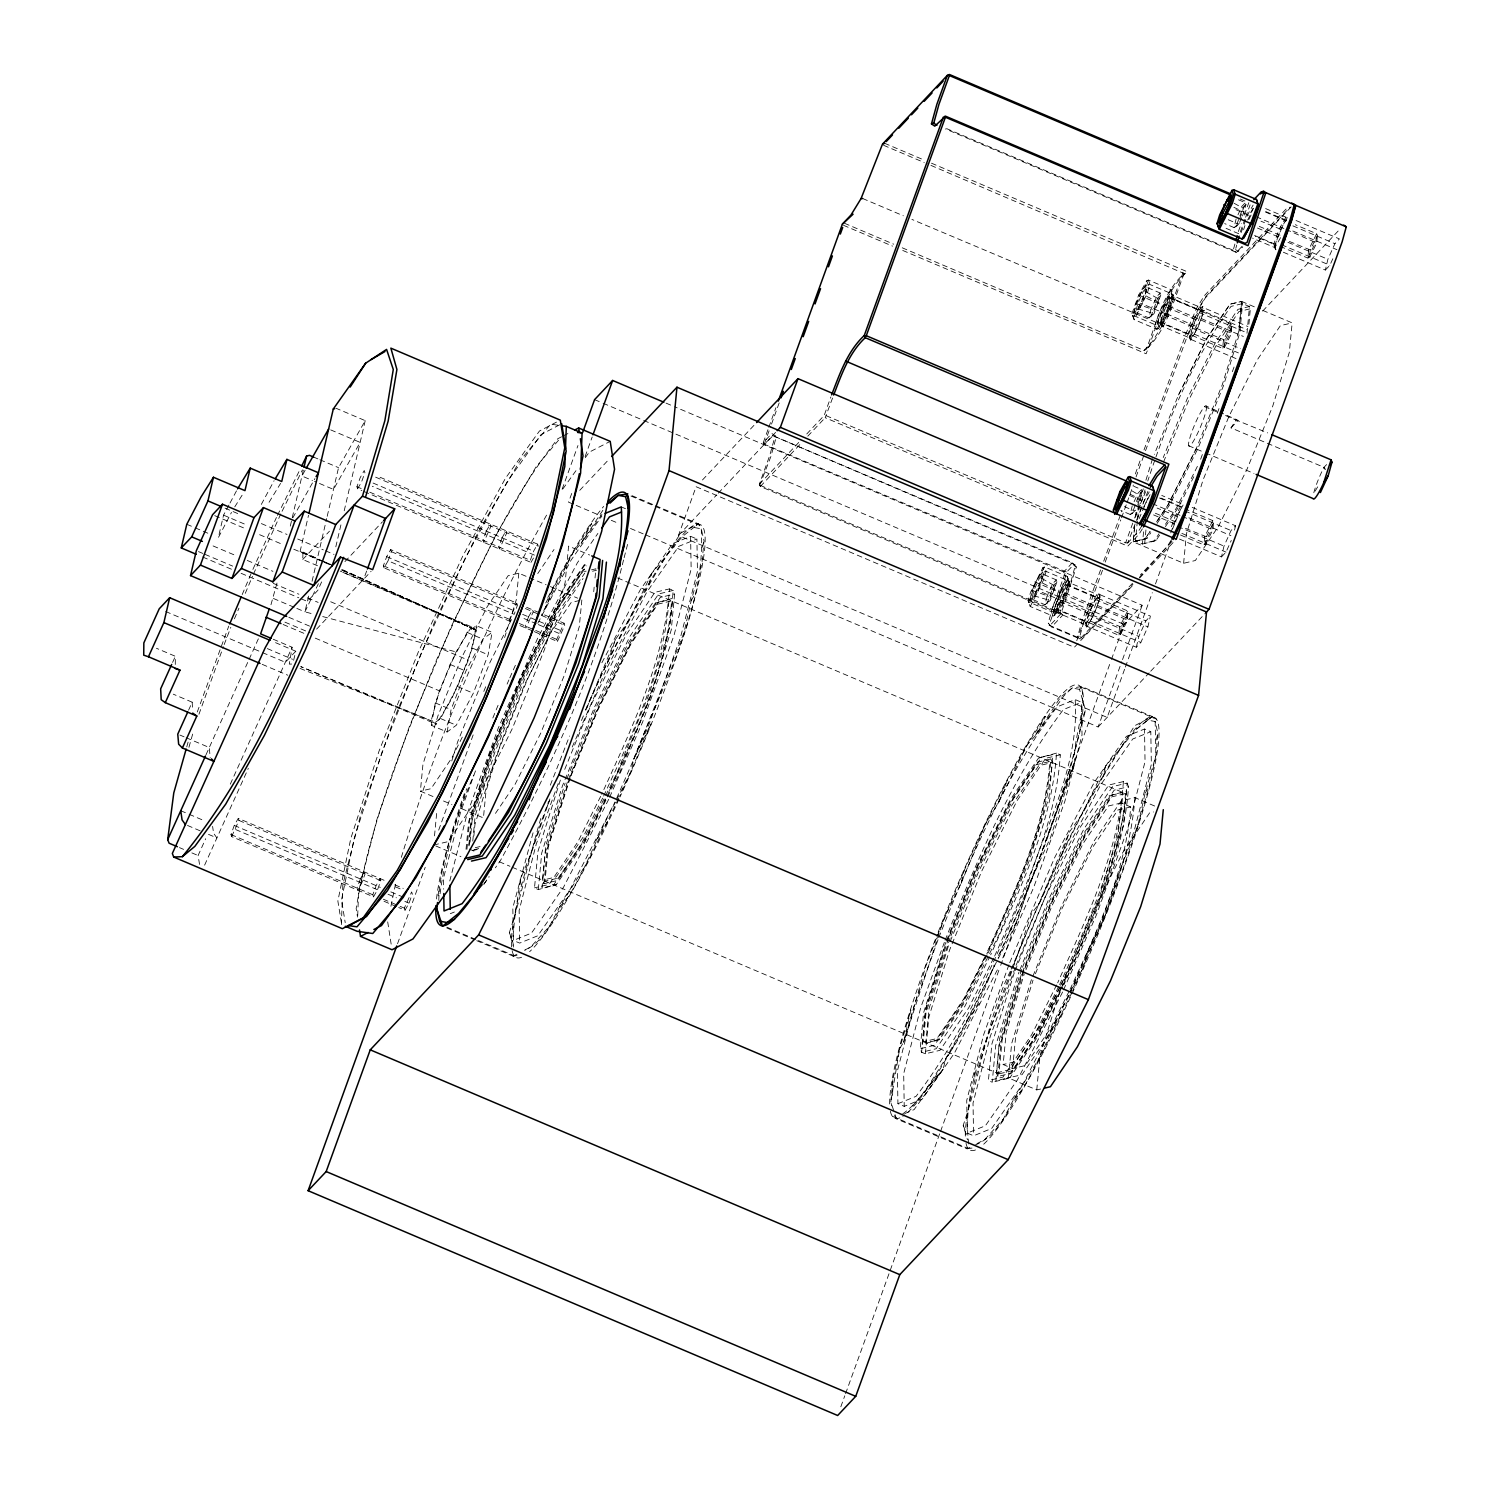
<?xml version="1.0" encoding="UTF-8"?>
<svg xmlns="http://www.w3.org/2000/svg" width="1490" height="1490" viewBox="0 0 1490 1490"><rect width="100%" height="100%" fill="white"/><g stroke="black" fill="none" stroke-linecap="round" stroke-linejoin="round"><path stroke-width="0.75" stroke-dasharray="5 3.75" d="M175.28 664.466L175.354 656.289L156.431 648.262M438.768 900.388C439.997 861.853 455.214 825.162 466.687 788.732M655.6 505.669L698.4 523.847L701.25 528.801C706.241 609.522 661.486 686.294 633.734 759.23L630.717 772.062L619.579 796.368M892.622 1095.299L892.882 1079.691L899.662 1048.569L910.856 1010.015L903.592 1042.255L899.662 1048.569L890.815 1101.818L891.728 1105.841M937.34 935.925L964.123 870.607L985.467 824.044L1006.83 781.431L1027.225 744.832L1035.084 735.967L1060.582 697.171L1072.092 688.026L1081.684 686.555L1152.292 716.522L1155.16 721.495L1155.849 755.672L1149.069 786.794L1137.876 825.367L1122.883 869.359L1104.835 916.611L1072.558 991.074M317.482 565.753L302.768 559.495L302.973 552.064L300.086 551.468L308.523 515.279M341.378 924.601L342.849 884.483L361.232 812.516L393.695 719.707L435.322 620.157L479.78 529.043L520.271 460.224L550.667 424.166L561.842 425.749M357.712 915.698L358.606 891.169L376.989 819.202L409.452 726.412L451.097 626.843L495.537 535.73L536.028 466.91L560.631 437.725M466.947 849.281L469.667 820.096L490.005 754.163L521.835 676.032L556.571 606.821L584.639 565.325L588.047 563.965M468.996 845.892L471.119 823.039L491.812 755.989L524.182 676.534L559.495 606.151L586.743 565.883M538.318 889.567L541.727 853.025L562.4 785.975L594.789 706.521L630.102 636.137L658.654 593.933L673.219 590.413L674.616 593.97L671.264 629.898L650.925 695.83L619.095 773.962L584.359 843.172L556.292 884.669L538.318 889.567L534.5 887.854L538.002 851.218L560.37 780.089M993.588 958.163L968.724 1007.799L939.966 1050.338L925.365 1053.765L921.621 1052.275L920.224 1048.718L923.577 1012.772L945.629 942.611M1014.28 972.765L991.893 1043.913L988.41 1080.529L992.228 1082.243L995.637 1045.701L1018.937 972.225M994.631 956.096C1023.109 891.877 1055.702 825.944 1060.321 754.834L1056.503 753.12C1051.996 824.38 1019.216 890.461 990.701 954.792M1137.354 520.96L1135.473 541.056L1142.42 544.018L1143.873 528.41M1145.94 529.937L1144.711 543.142L1156.11 540.349L1159.816 534.854M1015.137 970.623L1044.788 897.874L1080.008 827.583L1108.784 785.025L1123.367 781.598L1127.111 783.088L1128.507 786.664C1124.075 856.731 1091.853 921.695 1063.804 984.965M1247 333.294L1249.477 306.53L1242.548 303.606L1231.001 306.419C1193.229 359.015 1167.843 419.733 1147.766 481.009M1248.918 324.168L1250.352 308.747L1249.477 306.53L1237.929 309.361L1215.3 342.774L1187.251 398.668L1163.243 457.579M438.153 895.863L438.973 887.016M468.903 845.109L471.548 816.762L491.272 752.822L522.133 677.056L555.826 609.913L583.111 569.59L587.079 568.64M472.777 841.086L475.142 815.943L494.512 753.139L524.834 678.695L557.931 612.707L584.75 573.091M513.473 945.275L512.56 941.252L514.627 919.125L520.289 879.547L532.601 849.449L549.903 798.919M605.517 799.385L585.104 840.081L557.819 880.404L543.943 883.756L542.528 880.199L545.75 845.929L565.12 783.107M543.943 883.756L547.202 848.872L569.497 778.618M585.868 710.041C612.204 648.318 644.611 589.556 680.688 533.085L698.4 523.847L693.837 527.46L701.25 528.801L704.025 540.851L701.958 562.978L691.248 600.414L683.985 632.673L633.734 759.23L650.944 723.935L630.717 772.062L616.413 800.316M892.882 1079.691L890.815 1101.818L894.335 1112.453M968.761 1143.985C960.733 1083.044 994.165 1026.722 1012.157 970.195M1022.494 967.271L1049.351 901.338L1082.448 835.369L1109.249 795.753L1126.552 791.041L1123.292 825.926L1103.569 889.865L1072.688 965.632L1038.996 1032.775L1011.729 1073.098L997.834 1076.451L996.438 1072.874L999.641 1038.604L1021.619 969.394M997.834 1076.451L1001.094 1041.547L1020.818 977.608L1051.698 901.86L1085.372 834.698L1112.658 794.394M946.895 941.289L976.043 869.732L1009.736 802.589L1037.003 762.284L1050.897 758.932C1046.334 827.825 1014.765 891.765 986.827 953.861M1050.897 758.932L1052.294 762.489L1049.09 796.778L1029.702 859.6L999.38 934.025L966.284 1000.013L939.482 1039.61L922.18 1044.322L925.458 1009.438L945.182 945.498M998.132 958.759L1017.018 921.956L1029.18 884.501L1050.487 837.566L1074.532 763.141C1072.893 737.718 1086.173 712.611 1081.684 686.555L1079.505 689.386L1085.502 710.097C1064.419 795.008 1034.805 877.666 997.834 956.952M1134.691 526.1L1133.201 541.95L1147.039 538.263L1150.82 532.675M1135.529 517.067L1143.258 488.832M1137.559 518.725L1138.192 512.038L1145.028 489.875M1012.976 968.053L1031.713 913.407L1039.759 902.716L1061.104 856.154L1105.692 765.953L1136.237 729.281L1147.728 720.136L1155.16 721.495L1157.916 733.546L1155.849 755.672L1145.139 793.108L1137.876 825.367L1121.095 867.534L1104.835 916.611L1087.626 951.924L1084.627 964.756L1070.323 993.01M1238.935 330.78L1241.673 301.39L1229.976 304.221L1206.993 338.174L1178.59 394.794L1154.303 454.394M432.994 796.517L420.385 791.171L422.937 764.463L437.986 715.703L461.49 657.984L487.174 606.728L508.164 575.699L518.799 573.203L527.199 576.76M434.503 835.871L436.682 812.981M466.035 849.263L468.642 821.791L489.279 754.927L521.537 675.752L556.757 605.462L585.533 562.903M470.039 842.204L472.647 814.732L491.998 752.059L522.226 677.82L555.249 611.924L582.218 572.03L586.129 571.117M473.857 835.909L474.956 824.454L495.593 757.609L527.832 678.434L563.071 608.125L583.074 578.53M518.799 573.203L516.248 599.911L503.955 639.787M581.845 599.948L579.293 626.657L564.263 675.417L540.74 733.136L515.056 784.392L494.084 815.421M593.728 591.716L594.156 587.135M595.032 577.971L595.907 568.808L588.084 570.651M552.883 886.029L581.435 843.843L616.748 773.44L649.137 693.986L669.811 626.955L673.219 590.413L669.457 588.904C664.484 661.504 631.332 728.927 601.699 794.319M925.365 1053.765L928.847 1017.149L949.484 950.285L981.742 871.11L1016.981 800.819L1045.738 758.261L1060.321 754.834M512.076 867.199L998.933 1073.862L1002.193 1039.517L1024.133 970.493M1069.038 991.409L1050.543 1028.305L1025.381 1065.536L1012.604 1068.535L1003.143 1064.53L1006.197 1032.477L1024.245 973.976M1040.672 1089.004L1036.761 1089.916L1008.376 1077.885L1011.654 1043.54L1031.005 980.867L1061.234 906.646L1094.256 840.751L1121.225 800.838L1134.914 797.634L1155.178 806.239M1012.604 1068.535L1015.659 1036.5L1033.036 980.159M1056.987 609.038L1057.788 600.712L1065.816 584.695L1127.595 610.919L1127.688 620.194L1120.48 634.591L1118.766 635.261L1056.987 609.038L1065.015 593.039L1065.816 584.695M1036.761 1089.916L1040.02 1055.591L1059.371 992.917M1120.48 634.591L1121.188 627.085L1128.414 612.688M1262.719 310.386L1292.147 322.883L1289.334 352.329L1272.739 406.099L1246.813 469.76L1218.485 526.287L1195.352 560.519L1183.619 563.276L1133.182 541.857L1134.691 526.007M1135.548 516.937L1135.976 512.411M1160.878 322.194L1161.66 313.85L1169.687 297.851L1231.466 324.075L1231.578 333.332L1224.352 347.729L1222.657 348.418L1160.878 322.194L1168.886 306.176L1169.687 297.851M1070.062 989.36C1096.677 931.38 1126.105 871.445 1130.687 806.965L1121.244 802.961L1118.189 834.996L1100.123 893.497M1123.367 781.598C1118.748 852.708 1086.154 918.641 1057.677 982.86M617.661 577.971L1125.453 793.611C1120.834 861.406 1089.861 924.359 1062.295 985.449M1134.914 797.634C1129.96 866.919 1098.335 931.306 1069.671 993.569M1183.619 563.276L1186.413 533.811L1203.007 480.059L1228.933 416.381L1257.281 359.854L1280.413 325.639L1292.147 322.883M1180.508 535.003L1203.939 544.949L1205.634 544.26L1206.36 536.754L1213.568 522.357L1212.748 520.606L1185.053 508.854M1224.352 347.729L1225.078 340.223L1232.286 325.826M1205.634 544.26L1212.86 529.863L1213.568 522.357M1254.319 306.828L1241.71 301.464L1238.898 330.929L1222.303 384.681L1196.284 448.527L1167.899 505.147L1156.408 522.133M1280.115 246.334L1307.81 258.087L1309.524 257.416L1310.232 249.91L1317.458 235.494L1316.639 233.744L1295.332 224.711M1309.524 257.416L1316.732 243L1317.458 235.494M440.072 893.721C445.51 852.802 457.281 813.354 473.727 775.173M273.21 639.229L292.115 647.256L289.284 664.112L292.673 664.019M431.336 725.313L435.322 702.889L450.129 664.428L467.134 632.431L476.334 625.67L492.091 632.356L488.124 654.781L473.299 693.241L456.312 725.239L447.112 732L431.336 725.313L440.556 718.553L457.542 686.555L472.367 648.094L476.334 625.67M447.112 732L451.079 709.594L465.904 671.115L482.89 639.136L492.091 632.356M390.92 906.293L396.005 881.782M540.814 818.438C529.453 856.247 521.668 895.229 509.338 932.591L513.529 947.1M1010.295 971.275C986.51 1019.737 980.848 1074.718 963.229 1125.267L967.42 1139.776M228.939 505.054L223.556 515.149L218.322 537.667L231.49 512.392M270.957 604.735L277.103 582.646M290.289 526.119L291.872 519.339M292.263 517.607L303.457 469.592M293.642 660.293L295.765 651.242L274.383 642.171M308.616 596.093L304.947 611.85L313.831 614.215M312.062 581.286L326.683 518.539M327.204 516.304L338.547 467.655L365.218 420.646L336.219 408.335M335.809 546.811L341.34 523.064M344.209 510.772L365.218 420.646M1029.907 600.06L1032.16 590.45L1038.418 576.556L1042.46 572.272L1043.074 574.246C1040.672 583.316 1038.698 595.087 1029.907 600.06L1033.948 595.795L1040.206 581.901L1042.46 572.272M1046.967 603.878L1053.728 585.235L1056.913 581.845L1056.298 579.871L1043.074 574.246L1039.461 578.083L1033.837 590.543L1031.825 599.166L1045.067 604.772L1050.171 600.489L1056.913 581.845M1133.797 313.198L1136.032 303.588L1142.309 289.693L1146.332 285.41L1146.946 287.384C1144.562 296.454 1142.588 308.225 1133.797 313.198L1137.82 308.933L1144.096 295.039L1146.332 285.41M1150.857 317.016L1157.6 298.373L1160.803 294.983L1160.188 293.008L1146.946 287.384L1143.333 291.221L1137.708 303.681L1135.697 312.304L1148.939 317.929L1154.042 313.626L1160.803 294.983M1085.893 625.819L1088.408 615.035L1095.429 599.464L1099.955 594.678L1150.392 616.096L1147.877 626.88L1140.837 642.451L1136.33 647.237L1085.893 625.819L1090.401 621.032L1097.441 605.462L1099.955 594.678M1132.232 505.836L1130.221 514.46L1120.759 510.437M1132.139 513.547L1135.324 510.157L1130.221 514.46L1132.139 513.547L1138.881 494.904L1142.085 491.514L1141.47 489.539L1133.909 486.336M1137.82 504.663L1142.085 491.514M1236.011 358.587L1189.765 338.956L1192.279 328.191L1199.32 312.621L1203.827 307.834L1247.949 326.552M1189.765 338.956L1194.291 334.17L1201.312 318.599L1203.827 307.834M1136.33 647.237L1138.844 636.454L1145.866 620.883L1150.392 616.096M1236.104 218.974L1234.092 227.597L1224.65 223.593M1241.691 217.801L1239.214 223.314L1234.092 227.597L1236.011 226.703L1242.772 208.06L1245.957 204.67L1245.342 202.696L1237.78 199.474M1242.53 215.957L1245.957 204.67M1172.555 529.025L1180.601 509.152M1274.937 248.644L1277.452 237.86L1284.473 222.289L1287.49 219.105M1179.465 539.063L1221.483 556.906L1223.998 546.122L1231.038 530.552L1235.545 525.765L1191.423 507.028M1234.54 530.086L1235.545 525.765M1283.337 252.22L1325.374 270.044L1327.888 259.279L1334.91 243.708L1339.417 238.922L1291.085 218.397M936.502 938.085L925.849 966.004L903.592 1042.255L943.896 918.753L961.106 883.44L964.123 870.607M449.775 880.962L466.892 814.732L498.275 728.07L537.722 638.13L577.394 562.773L597.918 533.401M623.546 559.942C597.695 665.434 552.269 765.32 500.491 860.456L495.369 867.813M624.124 557.726L628.11 542.267M648.97 584.266L651.782 573.278L682.327 536.586L698.4 523.847M1011.207 969.226L1069.448 831.96L1082.485 813.559L1102.861 776.942L1105.692 765.953M471.473 626.806L456.089 651.912L439.382 690.82L431.15 720.75L436.216 724.177L451.6 699.071L468.288 660.163L476.521 630.233L471.473 626.806L340.204 571.08M1076.357 567.038L1072.334 562.81L772.882 435.695L764.296 444.802L763.271 442.604L771.857 433.515L775.173 435.751L769.771 455.4L759.304 484.306L760.328 486.485L1062.929 614.942L1051.642 626.918L1048.234 623.118L1052.108 609.093L1064.773 574.116L1073.359 565.008L1076.357 567.038L1060.992 613.712L1050.618 624.738L1048.234 623.118M763.55 443.946L1066.989 572.216L1049.109 625.204L1077.475 637.254L1079.766 636.509L1083.621 622.485M1234.912 244.025L1233.198 250.264L1236.365 252.406L1242.79 247.005M946.597 128.606L1233.198 250.264L1235.489 249.519L1236.719 245.086M702.2 547.37L704.025 540.851M1156.11 740.064L1157.916 733.546M186.753 746.918L188.597 740.344M188.932 747.328L192.676 734.03M451.768 760.962L457.765 741.554L490.005 662.361L511.778 618.946M1068.125 578.306L1060.005 592.629L1053.262 611.235L1051.474 611.645L1028.771 601.997L1035.96 582.18L1044.602 566.926L1046.11 571.396L1043.317 580.467L1030.279 606.486L1028.044 600.526L1030.67 592.014L1042.907 567.615L1044.602 566.926L1067.306 576.556L1069.541 582.515L1066.915 591.027L1062.798 601.122L1054.678 615.426L1052.983 616.115L1030.279 606.486L1029.46 604.735L1041.696 580.318L1044.322 571.806L1042.907 567.615M1131.934 313.664L1138.658 295.057L1146.779 280.753L1148.492 280.064L1171.177 289.712L1171.997 291.463L1159.779 315.861L1157.134 324.373L1158.568 328.582L1156.855 329.253L1134.169 319.624L1131.934 313.664L1134.169 319.624L1147.188 293.623L1150.001 284.534L1148.492 280.064L1139.831 295.318L1132.661 315.154L1155.346 324.783L1157.134 324.373M1146.779 280.753L1148.194 284.944L1145.568 293.474L1133.35 317.873M948.422 945.796L929.034 1008.618L925.83 1042.907L939.482 1039.61M1148.194 284.944L1150.001 284.534L1172.686 294.182L1165.515 314.017L1156.855 329.253L1155.346 324.783L1158.14 315.712L1171.177 289.712L1173.412 295.653L1166.67 314.26L1158.568 328.582M1145.922 480.208L1152.571 458.641M1137.187 519.507L1143.817 501.478L1149.218 491.961M1139.086 518.781L1149.218 495.146M1241.077 232.645L1247.689 214.635L1253.109 205.099M1243.61 229.795L1244.932 225.53M401.332 857.327C437.576 738.146 485.591 622.261 547.258 513.957M607.212 663.478L615.556 639.284L628.575 620.883L651.782 573.278M902.642 1113.924C922.124 1100.104 932.777 1077.698 945.871 1058.421C966.06 1029.18 981.947 998.207 994.128 965.036M1061.104 856.154L1069.448 831.96M197.276 711.996L228.79 626.079M198.952 714.232L223.388 646.735M224.171 644.555L230.82 627.309M373.506 896.831L372.817 894.764L376.113 885.637L380.118 878.579L380.807 880.646L377.51 889.772L373.506 896.831L231.658 836.616L230.969 834.549L234.265 825.423L238.27 818.364L386.413 881.261M357.619 488.795L356.929 486.727L360.226 477.601L364.231 470.542L364.92 472.628L361.623 481.754L357.619 488.795L361.884 490.62M231.658 836.616L238.959 820.431L238.27 818.364M384.066 567.858L383.377 565.79L386.674 556.664L390.678 549.605L516.769 603.133L517.458 605.201L514.143 614.346L388.071 560.817L384.066 567.858L510.157 621.386L512.15 617.866M388.071 560.817L391.367 551.691L390.678 549.605M405.019 910.204L404.33 908.136L411.631 891.951L412.339 894.037L409.024 903.163L405.019 910.204L398.724 907.54M364.026 491.532L530.98 562.4L530.291 560.314L533.588 551.188L537.592 544.148L377.045 475.981M510.157 621.386L509.45 619.318L516.769 603.133M397.532 943.766L425.227 867.273M438.675 830.135L473.503 733.974M562.14 489.223L577.971 445.51M571.713 493.469L568.565 502.167L600.6 515.764M585.104 456.536L592.182 436.98M475.496 770.889L460.596 812.05L443.48 878.281L443.666 889.195M534.314 631.648L557.428 641.464L556.739 639.378L564.039 623.211L543.03 614.29M557.428 641.464L564.729 625.279L564.039 623.211M533.066 832.817L512.821 907.727L513.38 940.432L519.675 943.096L537.778 935.776L569.832 889.903L615.035 801.974M550.332 785.156L569.571 736.004M558.21 783.498L536.232 844.16L519.135 910.409L519.675 943.096M1124.596 669.252L1107.163 717.398L678.471 535.413L696.109 486.727L1074.346 647.293L1079.132 642.227M763.271 442.604L768.021 429.493M768.803 427.313L775.936 407.664M764.389 443.759L770.721 426.289M771.522 424.091L779.419 402.244M759.583 485.628L770.889 456.536L776.029 437.837L775.173 435.751M806.761 433.963L824.156 415.505L830.88 396.936M1142.364 528.82L1139.068 534.184L1127.781 546.159L825.181 417.703L832.91 397.122M902.251 247.806L1143.966 350.411L1146.089 349.573C1156.724 323.535 1162.163 293.046 1184.178 273.545L926.389 163.453M1094.182 614.066L1064.139 600.991L1057.472 612.763L1055.348 613.601L1054.063 609.82L1060.135 593.057L1067.455 580.132L1069.652 585.775L1098.018 597.807L1100.253 597.304L1098.987 593.523L1096.863 594.361L1090.196 606.132L1084.683 621.349L1086.862 626.992L1094.182 614.066L1100.253 597.304M1183.06 272.409L1168.011 314.148L1161.343 325.9L1159.22 326.757L1157.935 322.976L1164.007 306.195L1171.345 293.288L1173.524 298.913L1201.89 310.963L1204.143 310.442L1202.858 306.661L1200.735 307.517L1194.067 319.27L1188.554 334.486L1190.734 340.13L1198.072 327.204L1204.143 310.442M938.029 939.743L914.488 1004.726L897.371 1070.975L897.93 1103.68L904.225 1106.344L922.329 1099.024L954.401 1053.151L998.654 967.327M938.812 937.582C970.623 857.29 1004.875 776.346 1057.062 706.893L1075.165 699.574L1081.461 702.256L1082.019 734.961L1064.903 801.192L1033.52 887.854L1002.323 958.964M1055.348 613.601L1062.668 600.693L1068.74 583.912L1067.455 580.132M1159.22 326.757L1166.54 313.831L1172.611 297.069L1171.345 293.288M1184.178 273.545C1173.803 299.714 1167.154 329.495 1146.089 349.573M944.325 942.406L920.801 1007.408L903.685 1073.657L904.225 1106.344M945.126 940.246C976.937 859.972 1011.17 779.028 1063.357 709.575L1081.461 702.256M1100.551 569.925L1081.591 622.28L1077.475 637.254L1080.008 638.968L1082.131 638.111L1132.996 584.154M1103.717 561.208L1121.877 511.033M1135.324 473.932L1140.837 458.659M1144.003 449.943L1188.256 327.763L1196.6 308.3L1204.293 295.765L1288.552 206.402M1076.73 640.737L1102.581 570.111M1105.207 562.121L1120.759 519.936M1121.542 517.756L1126.291 504.663M1127.073 502.484L1133.387 485.032M1136.051 476.949L1144.748 452.923M1145.531 450.744L1190.268 327.949M1086.862 626.992L1085.577 623.211L1091.649 606.43L1098.987 593.523M1190.734 340.13L1189.467 336.349L1195.539 319.586L1202.858 306.661M826.186 415.71L1125.639 542.826L1133.853 520.103M1134.598 518.054L1139.589 505.799M1238.358 231.565L1241.338 223.314M1244.336 215.044L1248.825 202.659M1125.639 542.826L1127.669 543.012L1148.045 490.992M1240.369 231.751L1244.858 219.365M1245.603 217.298L1250.091 204.912M1143.78 506.935L1151.584 491.663M1247.651 220.073L1253.369 208.488M840.826 1406.765L844.774 1395.832M845.575 1393.653L939.743 1133.592M940.544 1131.413L999.883 967.513M1000.684 965.334L1110.683 661.579M1111.466 659.4L1124.13 624.422L1142.197 605.257L674.579 406.751M1008.935 964.831L983.828 1034.172L966.731 1100.421L967.271 1133.108L973.585 1135.79L991.67 1128.47L1023.742 1082.578L1068.926 994.668M1009.736 962.67L1054.659 857.588L1094.349 782.213L1126.403 736.339L1144.506 729.02L1150.802 731.702L1151.36 764.389L1134.244 830.638L1102.861 917.281L1069.839 992.563M645.449 534.798L1098.13 726.971L1121.728 661.765M1122.529 659.604L1142.197 605.257M1171.419 526.678L1175.349 515.801L1182.017 504.048L1161.753 495.444M1170.749 532.88L1176.821 516.117L1183.097 505.036M1274.62 246.018L1280.692 229.255L1288.03 216.348L1285.889 217.186L1279.221 228.957L1273.726 244.174L1275.906 249.817L1273.726 244.174L1255.474 236.426M1015.249 967.532L990.142 1036.835L973.026 1103.084L973.585 1135.79M1016.031 965.352L1060.955 860.27L1100.644 784.895L1132.717 739.021L1150.802 731.702M1125.378 667.073L1152.31 592.685M1155.495 583.931L1171.326 540.181M1200.642 459.237L1203.026 452.662M1217.274 413.289L1219.658 406.733M1232.342 371.718L1234.707 365.162M1047.246 837.25L1074.532 763.141L1062.24 793.239M366.67 571.024L363.56 579.331L340.446 569.515L476.521 630.233L340.26 571.21M547.594 805.438L550.052 798.994M544.949 609.317L552.92 588.755L573.315 552.157L591.586 523.549L581.175 543.291L573.315 552.157L541.596 614.83M615.389 802.346C597.769 833.469 587.097 867.72 567.615 897.837C553.982 915.288 546.066 940.879 524.648 950.341M961.106 883.44L985.467 824.044L998.84 801.993L1006.83 781.431M1069.299 995.041C1051.679 1026.163 1040.988 1060.396 1021.507 1090.531C1007.035 1110.05 997.76 1137.559 972.802 1145.922M1080.213 723.563L1085.502 710.097M483.803 691.416L486.411 684.99M564.729 769.38L590.878 705.198L626.117 634.889L654.874 592.331L669.457 588.904M566.852 778.842L595.441 708.663L628.538 642.693L655.358 603.077L672.642 598.347C667.743 668.712 635.56 734.086 606.542 797.355M567.373 782.064L545.321 852.206L541.969 888.133L556.292 884.669M568.23 779.941L597.49 708.141L632.207 638.931L660.293 597.453L674.616 593.97M570.353 776.514L597.788 709.184L631.481 642.022L658.748 601.699M570.242 777.799L548.301 846.86L545.023 881.186L558.713 877.982L585.663 838.088L605.275 798.957M571.098 775.675L597.881 709.929L630.903 644.034L657.872 604.139L671.543 600.917C667.129 667.986 636.416 730.212 609.41 790.724M946.485 940.507L975.745 868.707L1010.462 799.497L1038.549 758.019L1056.503 753.12M948.478 938.365L926.557 1007.426L923.279 1041.752L936.968 1038.549L963.918 998.654L985.598 955.407M949.354 936.26L976.136 870.495L1009.158 804.6L1036.127 764.705L1049.798 761.502C1045.179 829.297 1014.206 892.249 986.622 953.358M950.08 937.936L925.029 1015.714L921.621 1052.275L936.167 1048.737L964.719 1006.551L989.658 956.878M950.955 935.794L978.073 869.229L1013.405 798.845L1041.957 756.659M950.154 941.55L978.744 871.371L1011.84 805.382L1038.642 765.786L1052.294 762.489M1163.56 461.974L1188.946 399.692L1216.622 344.525L1238.954 311.54L1250.352 308.747M1019.812 970.065L1048.681 899.215L1083.994 828.812L1112.564 786.627L1127.111 783.088C1122.603 854.347 1089.823 920.41 1061.308 984.76M1021.283 974.739L999.231 1044.9L995.879 1080.827L1010.183 1077.345L1038.269 1035.867L1062.78 987.013M1022.14 972.635L1051.4 900.835L1086.117 831.625L1114.203 790.128L1128.507 786.664M1025.008 968.37L1051.772 902.623L1084.795 836.728L1111.782 796.833L1125.453 793.611M1025.958 969.785L1052.48 904.691L1083.304 843.191L1108.467 805.96L1121.244 802.961M1035.42 973.79L1061.923 908.714L1092.747 847.214L1117.928 809.964L1130.687 806.965M1061.104 988.671L1089.6 918.678L1122.622 852.783L1149.591 812.888L1153.502 811.957M581.472 720.508L584.099 714.232M586.762 707.899L615.556 639.284M242.181 594.585L251.996 571.508M252.89 569.404L276.432 517.477M234.433 618.816L238.94 608.199M245.273 593.337L252.481 576.351M253.393 574.227L281.051 513.342M1172.593 301.315L1162.144 325.639L1152.534 341.322L1143.966 350.411M1189.821 328.433L1198.184 308.97L1205.857 296.435L1290.116 207.073M1140.446 503.788L1145.68 491.607M572.197 747.049L607.063 667.595L646.735 592.219L678.807 546.327L696.91 539.007L697.45 571.713L680.334 637.962L648.97 724.606L615.947 799.888M608.721 799.311L563.537 887.221L531.464 933.113L513.38 940.432M609.634 797.225L642.656 721.942L674.039 635.28L691.155 569.031L690.596 536.325L672.511 543.664L640.439 589.537L601.83 662.864M1062.612 992.005L1017.428 1079.915L985.374 1125.788L967.271 1133.108M1063.543 989.9L1096.547 914.618L1127.949 827.956L1145.046 761.707L1144.506 729.02M172.598 662.398L175.354 656.289M188.578 710.19L192.191 702.2L173.268 694.172M206.011 754.778L248.141 661.448M249.109 659.325L258.683 638.111M199.53 864.386L198.096 855.521L205.695 838.702M230.298 784.168L292.115 647.256M321.617 581.919L317.798 590.375L307.368 601.439L300.961 598.719M204.614 865.15L248.308 768.374M1237.985 214.821L1241.729 206.514L1245.342 202.696L1239.587 219.607M1134.113 501.683L1137.857 493.376L1141.47 489.539L1137.578 502.316M1325.374 270.044L1329.881 265.257L1333.401 257.472M1221.483 556.906L1226.009 552.12L1231.28 540.442M524.946 949.968L530.85 946.876L549.344 926.445L559.756 906.702L588.01 861.239L618.648 798.398M976.881 1143.668L984.741 1139.571L1003.254 1119.139L1013.647 1099.397L1041.901 1053.933L1071.627 993.104M318.394 583.726L304.947 611.85L296.529 608.293M277.438 515.428L299.583 470.356M282.076 511.275L302.433 469.853M998.84 801.993L1027.225 744.832L1045.496 716.243L1035.084 735.967L1063.99 695.793L1072.092 688.026L1079.505 689.386M462.291 737.122L452.01 757.628L431.038 788.676L420.385 791.171M600.656 796.386L577.859 841.869L549.102 884.427L534.5 887.854M1248.843 219.533L1251.842 213.517M1178.515 394.98L1206.844 338.454L1229.976 304.221L1241.71 301.464M1196.377 448.36L1168.048 504.868L1156.482 521.984M1056.634 984.927L1031.769 1034.563L1002.994 1077.102L988.41 1080.529M1059.576 987.386L1041.082 1024.282L1015.919 1061.532L1003.143 1064.53M1060.601 985.337L1071.906 962.782M1061.252 987.498L1039.573 1030.745L1012.604 1070.658L998.933 1073.862M1068.647 995.637L1049.034 1034.768L1022.066 1074.663L1008.376 1077.885M545.806 602.966L552.92 588.755M602.649 798.1L583 837.287L556.18 876.902L542.528 880.199M603.673 796.051C632.375 733.676 664.13 669.178 669.01 599.781L655.358 603.077M1197.383 466.37L1176.597 507.773L1164.025 526.343M1193.807 476.726L1178.422 507.364L1164.789 527.516M985.821 955.91L963.36 1000.665L936.074 1040.97M987.125 954.904L962.615 1003.757L934.528 1045.235L920.224 1048.718M988.149 952.874C1016.199 889.586 1048.42 824.622 1052.853 754.536L1038.549 758.019M904.747 1113.607L914.134 1109.584L943.04 1069.41L945.871 1058.421L966.246 1021.823L997.071 960.808M1058.608 986.678L1036.891 1029.981L1010.09 1069.578L996.438 1072.874M1059.651 984.611C1087.272 923.428 1118.375 860.382 1122.901 792.457L1109.249 795.753M1060.265 986.827L1035.345 1036.518L1006.774 1078.723L992.228 1082.243M537.834 623.248L571.098 560.091L601.867 516.043M230.019 503.024L237.543 488.888M261.309 504.421L274.086 480.711M292.822 517.812L314.93 478.588M305.115 470.263L301.967 476.036L312.472 480.506M530.98 562.4L534.985 555.342L372.295 486.28M1253.109 208.283L1249.048 215.435L1233.254 208.488M595.981 840.677L609.373 818.643M1317.7 486.857L1313.603 493.6A21.959 3.11 -67 0 1 1324.014 467.32L1328.26 462.831M1049.891 1033.371L1063.283 1011.319M269.057 502.279L280.586 483.393M1141.657 526.119L1138.043 531.986L1127.669 543.012M1170.73 540.851L1167.434 546.234L1140.409 574.898M1171.978 541.447L1139.366 577.412M691.248 600.414L695.159 594.1M1145.139 793.108L1149.069 786.794M234.768 506.861L242.702 494.252M1324.014 467.339L1325.187 469.35L1324.014 467.339L1231.019 427.872L1236.048 420.012L1267.673 432.92M1102.861 776.942L1134.598 725.779L1152.292 716.522L1136.237 729.281M602.854 510.306L581.175 543.291L602.202 514.069M537.741 573.575L554.001 549.512M1144.916 539.101L1150.057 531.502L1144.916 539.101L1133.182 541.857M1157.115 523.344L1169.725 504.719L1197.755 448.863L1223.439 385.817L1239.848 332.624L1242.548 303.606L1241.673 301.39M1142.42 544.018L1153.968 541.205L1158.996 533.774M483.822 884.315L488.943 876.977M966.246 1021.823L979.284 1003.403M562.829 488.981L577.375 468.717M585.291 457.672L589.258 452.159L610.211 441.357M483.878 884.036L489.148 876.735M1008.972 932.647L1017.018 921.956M476.763 940.693L513.137 956.133L515.317 953.302M912.495 1106.083L943.04 1069.41L927.6 1087.011M559.756 906.702L567.615 897.837M1013.647 1099.397L1021.507 1090.531M302.768 559.495L329.476 531.185M344.916 561.618L382.464 521.798M295.765 651.242L285.335 662.305L261.83 652.322M316.625 629.115L371.085 571.341M579.74 490.34L608.423 459.907M702.479 479.966L755.002 424.259M678.471 535.413L716.69 494.885M718.273 493.19L775.582 432.417M759.304 484.306L798.845 442.362M760.328 486.485L801.452 442.865M807.785 436.16L825.181 417.703M1236.011 226.703L1239.214 223.314M1242.083 246.334L1236.365 252.406L945.48 128.922M1291.159 206.905L1205.317 297.944L1198.109 309.715L1166.577 296.324M1262.663 311.093L1340.553 228.473M1072.334 562.81L1063.748 571.918L1064.773 574.116M1231.019 427.872L1238.097 420.366L1221.223 412.786M1132.475 583.316L1080.008 638.968L1051.642 626.918M1080.716 640.551L1133.257 584.825M1139.627 578.064L1176.243 539.231M1098.13 726.971L1149.144 672.865M1150.727 671.171L1206.527 611.999M1147.728 720.136L1152.292 716.522M556.496 422.117L539.454 431.02L505.445 478.29L462.813 555.975L418.411 651.782L379.056 751.072L350.765 838.609L337.858 901.003L341.657 924.452M559.663 424.818L541.093 434.521L507.438 481.326L465.215 558.229L421.26 653.086L382.297 751.37L354.285 838.032L341.527 899.811L345.214 922.664M516.993 955.537L513.137 956.133L517.086 954.084M561.544 436.812L557.744 438.768C505.389 505.24 471.715 583.558 436.57 659.846C404.032 740.66 370.395 822.07 356.166 908.49L357.507 917.076M563.462 435.825L571.08 431.895M513.137 956.133L516.974 954.196M894.521 1115.526L896.44 1118.841L967.047 1148.809L970.884 1146.89M450.334 913.668L454.357 912.029M897.93 1103.68L916.033 1096.361C964.849 1032.831 995.506 958.107 1027.206 885.172C1046.185 824.734 1079.561 764.593 1075.165 699.574M1153.968 541.205L1156.11 540.349M1006.774 1078.723L1010.183 1077.345M1137.82 308.933L1154.042 313.626M1033.948 595.795L1050.171 600.489M592.536 571.21L596.447 570.279M1135.473 541.056L1147.039 538.263M473.876 849.747L479.724 848.35M472.256 850.697L480.19 848.779M579.722 600.451L571.21 602.463L550.22 633.492L524.536 684.748L501.031 742.467L485.982 791.227L483.43 817.936L458.212 807.226M433.646 845.035L448.229 841.608L477.005 799.05L512.225 728.759L544.483 649.584L565.12 582.72L568.603 546.085L589.612 555.006M475.236 847.698L481.102 846.32M1157.935 322.976L1160.188 322.455L1188.554 334.486L1189.467 336.349M1054.063 609.82L1056.317 609.317L1084.683 621.349L1085.577 623.211M1044.322 571.806L1046.11 571.396L1068.814 581.025L1069.541 582.515M967.047 1148.809L972.802 1147.933M1163.802 325.565L911.899 219.403M1136.032 303.588L1152.627 309.399M1032.16 590.45L1048.755 596.242M1310.232 249.91L1283.039 238.903M1225.078 340.223L1161.66 313.85M1206.36 536.754L1183.432 527.572M1121.188 627.085L1057.788 600.712M1280.692 229.255L1260.987 221.209M1195.539 319.586L1164.007 306.195M1166.54 313.831L1198.072 327.204M1176.821 516.117L1157.115 508.071M1091.649 606.43L1060.135 593.057M1062.668 600.693L1064.139 600.991M1138.658 295.057L1163.876 305.767M1166.67 314.26L1141.452 303.569M1034.786 581.919L1060.005 592.629M1062.798 601.122L1037.58 590.413M322.715 616.562L456.089 651.912M300.03 668.414L431.15 720.75L300.775 666.626L436.216 724.177M1265.625 208.581L1285.889 217.186L1287.062 220.632L1264.768 211.17M1240.257 199.027L1246.683 201.746M1265.494 212.046L1286.801 221.097M1292.892 225.865L1334.91 243.708M1234.167 203.31L1242.772 208.06M1292.78 230.969L1336.921 249.687M1233.888 207.296L1244.187 212.288M1256.182 216.758L1283.877 228.529M1286.019 229.423L1316.732 243M1259.255 226.406L1281.549 235.867L1274.881 247.619L1252.587 238.158M1257.486 228.044L1280.916 237.99M1287.956 242.33L1327.888 259.279M1228.263 219.756L1237.706 223.761M1281.549 244.751L1329.881 265.257M1254.561 235.476L1277.992 245.422M1226.065 228.324L1240.518 234.47M884.613 143.282L922.962 159.56M931.492 163.192L1187.213 271.739C1163.411 292.748 1157.618 325.677 1146.108 353.763L901.04 249.724M883.607 145.294L924.247 162.54M1198.184 308.97L1246.515 329.495M1199.32 312.621L1245.547 332.233M1201.312 318.599L1243.349 336.442M1168.886 306.176L1231.578 333.332M1192.279 328.191L1240.611 348.697M1194.291 334.17L1238.413 352.906M862.691 198.524L903.331 215.771M844.513 223.295L893.702 244.174M843.508 225.307L892.51 246.111M1204.516 406.621L1217.125 411.985M1225.544 415.542L1236.048 420.012M1188.61 445.715L1203.38 451.992M1205.485 452.885L1254.021 473.485M1160.878 498.032L1183.172 507.494M1159.499 497.995L1182.93 507.941M1184.792 510.94L1231.038 530.552M1132.177 490.974L1138.881 494.904M1188.908 517.812L1230.926 535.655M1129.997 494.159L1140.297 499.15M1152.31 503.62L1180.005 515.372M1182.129 516.285L1212.86 529.863M1129.364 495.35L1145.158 502.298M1155.383 513.249L1177.659 522.711M1153.595 514.907L1174.902 523.94M1177.771 526.51L1223.998 546.122M1124.373 506.6L1133.834 510.623M1181.868 533.383L1226.009 552.12M666.03 403.12L672.437 405.839M1095.429 599.464L1145.866 620.883M1097.441 605.462L1147.877 626.88M1065.015 593.039L1127.688 620.194M594.585 399.637L600.991 402.356M603.115 403.25L641.557 419.565M643.699 420.478L1124.13 624.422M1088.408 615.035L1138.844 636.454M1090.401 621.032L1140.837 642.451M760.421 485.442L1059.874 612.558L1062.929 614.942M632.058 495.686L653.458 504.775M630.996 496.058L702.442 526.38M1080.697 686.946L1156.352 719.074M621.255 506.898L625.465 508.686M690.596 536.325L696.91 539.007M611.273 520.308L617.679 523.027M630.493 528.466L643.308 533.904M330.724 429.902L360.152 442.4L333.481 489.409L314.576 481.382M375.61 477.154L538.281 546.215L537.592 544.148M313.701 457.113L317.836 458.864M319.903 459.758L338.547 467.655M373.059 483.039L533.588 551.188M356.929 486.727L361.195 488.534M369.744 492.166L530.291 560.314M529.304 577.654L546.122 584.788M550.332 586.576L577.636 598.179M526.603 607.305L540.926 613.396M391.367 551.691L517.458 605.201M525.337 608.553L539.51 614.569M541.615 615.463L564.729 625.279M386.674 556.664L512.765 610.192M522.618 614.364L536.921 620.436M539.026 621.33L560.035 630.251M523.996 618.518L536.214 623.695M538.318 624.589L561.432 634.405M383.377 565.79L509.45 619.318M519.302 623.49L533.625 629.581M535.73 630.456L556.739 639.378M519.991 625.577L532.209 630.754M225.046 508.164L240.002 514.516M261.365 523.586L287.011 534.463M297.702 539.007L323.349 549.885M325.49 550.797L334.021 554.429M223.556 515.149L246.669 524.964M331.599 564.84L300.086 551.468L329.849 564.747M214.709 515.633L246.763 529.248M259.595 534.687L283.1 544.669M293.772 549.214L319.419 560.091M321.561 561.004L330.11 564.636M467.134 632.431L482.89 639.136M186.79 524.275L193.104 526.957M195.19 527.851L207.799 533.197M472.367 648.094L488.124 654.781M213.089 545.936L236.593 555.9M247.266 560.445L272.912 571.341M330.687 601.755L468.288 660.163M198.468 551.598L202.752 553.405M204.894 554.317L232.663 566.107M273.266 583.354L298.913 594.231M307.462 597.863L318.152 602.407M202.659 556.999L232.57 569.702M241.119 573.315L298.82 597.807M450.129 664.428L465.904 671.115M273.415 598.477L294.424 607.399M457.542 686.555L473.299 693.241M288.837 617.307L310.218 626.396M284.944 622.15L310.162 632.84M283.137 624.496L304.537 633.585M315.247 638.13L439.382 690.82M435.322 702.889L451.079 709.594M440.556 718.553L456.312 725.239M267.325 648.597L292.543 659.306M165.651 611.496L259.688 651.409M262.184 664.335L287.812 675.231M443.517 800.987L451.917 804.544M469.369 849.077L476.204 852.038M499.28 861.76L509.953 866.286M179.862 735.036L184.071 736.824M186.175 737.718L209.289 747.533L210.183 757.591M435.732 845.929L460.95 856.638M394.831 884.818L403.231 888.394M238.959 820.431L380.807 880.646M395.521 886.904L401.834 889.567M234.265 825.423L380.322 887.407M390.827 891.877L403.436 897.222M235.662 829.558L377.51 889.772M388.015 894.242L396.415 897.8M404.833 901.375L409.024 903.163M180.756 810.728L187.07 813.391M189.156 814.285L203.869 820.543M230.969 834.549L372.817 894.764M383.321 899.215L398.035 905.454M400.139 906.348L404.33 908.136M446.888 927.19L476.316 939.668M478.42 940.562L514.143 955.723M892.38 1116.308L968.034 1148.418M384.01 901.282L396.619 906.646M446.814 927.972L474.639 939.78M187.479 825.441L200.088 830.805M208.507 834.363L216.907 837.939L213.592 833.264L212.604 826.391M179.452 847.605L183.587 849.375M191.875 852.895L198.096 855.521M1206.453 406.174A21.959 3.11 -67 0 1 1194.328 439.643A21.959 3.11 -67 0 1 1191.795 432.026A21.959 3.11 -67 0 1 1206.453 406.174L1219.118 411.855M302.973 552.064L319.903 559.7M322.008 560.65L330.482 564.468M343.184 570.186L476.521 630.233L342.104 569.571M1235.489 249.519L1238.488 251.549M1079.766 636.509L1082.131 638.111M772.882 435.695L1075.482 564.952L1070.341 583.67L1059.874 612.558L1060.992 613.712M1159.015 302.619L1144.096 295.039M1055.143 589.463L1040.206 581.901M1157.6 298.373L1142.309 289.693M1053.728 585.235L1038.418 576.556M1172.686 294.182L1173.412 295.653M1028.044 600.526L1028.771 601.997M1172.611 297.069L1173.524 298.913M1068.74 583.912L1069.652 585.775M963.229 1125.267L966.47 1133.946M509.338 932.591L512.56 941.252M1053.262 611.235L1054.678 615.426M895.024 1114.595L896.44 1118.841M387.698 921.882L391.367 945.48M974.199 1072.223L975.317 1080.678M520.289 879.547L521.407 888.003M192.191 702.2L192.62 710.898M1013.777 964.365A235.215 33.283 -67 0 1 1145.009 719.745A235.215 33.283 -67 0 1 1114.334 893.516A235.215 33.283 -67 0 1 981.724 1145.94M975.484 1149.945A235.215 33.283 -67 0 1 965.688 1141.377M965.315 1136.125A235.215 33.283 -67 0 1 1012.921 966.563M938.123 932.256A235.215 33.283 -67 0 1 1078.443 685.102A235.215 33.283 -67 0 1 998.226 957.567M994.445 965.744A235.215 33.283 -67 0 1 902.772 1116.271M899.83 1117.835A235.215 33.283 -67 0 1 890.033 1109.268M889.66 1103.997A235.215 33.283 -67 0 1 937.266 934.454M436.477 898.992A235.215 33.283 -67 0 1 464.303 793.63M492.836 718.012A235.215 33.283 -67 0 1 498.964 703.15M507.084 684.115A235.215 33.283 -67 0 1 508.91 679.943M509.804 677.857A235.215 33.283 -67 0 1 516.266 663.311M547.854 597.546A235.215 33.283 -67 0 1 603.673 506.414M585.458 709.985A235.215 33.283 -67 0 1 703.615 528.577A235.215 33.283 -67 0 1 619.97 797.001M619.021 799.05A235.215 33.283 -67 0 1 529.602 951.7M521.575 957.269A235.215 33.283 -67 0 1 548.394 801.993M1119.567 626.936L1118.766 635.261L1126.794 619.263L1127.595 610.919L1119.567 626.936M1204.74 536.605L1203.939 544.949L1211.947 528.95L1212.748 520.606L1204.74 536.605M1223.458 340.074L1222.657 348.418L1230.666 332.419L1231.466 324.075L1223.458 340.074M1308.611 249.743L1307.81 258.087L1315.838 242.088L1316.639 233.744L1308.611 249.743M1047.079 596.149L1045.067 604.772L1048.681 600.954L1054.305 588.494L1056.298 579.871L1052.685 583.689L1047.079 596.149M1150.951 309.305L1148.939 317.929L1152.552 314.092L1158.177 301.632L1160.188 293.008L1156.575 296.845L1150.951 309.305M1054.268 602.556L1051.474 611.645L1052.983 616.115L1066.002 590.115L1068.814 581.025L1067.306 576.556L1054.268 602.556M360.356 878.932L357.06 888.059L357.749 890.145L361.753 883.086L365.05 873.96L364.361 871.892L360.356 878.932M486.317 531.129L483.002 540.255L483.71 542.323L491.011 526.138L490.303 524.07L486.317 531.129M502.074 537.816L498.759 546.942L499.467 549.009L506.768 532.843L506.079 530.757L502.074 537.816M528.522 616.879L525.206 626.005L525.914 628.072L533.215 611.906L532.526 609.82L528.522 616.879M1061.811 594.082L1056.317 609.317L1057.472 612.763L1085.838 624.794L1092.505 613.042L1098.018 597.807L1096.863 594.361L1068.479 582.329L1061.811 594.082M1165.702 307.238L1160.188 322.455L1161.343 325.9L1189.709 337.932L1196.377 326.18L1201.89 310.963L1200.735 307.517L1172.369 295.467L1165.702 307.238"/><path stroke-width="1.5" d="M565.325 453.128L564.822 466.5L546.439 538.467L513.976 631.276L472.349 730.826L427.891 821.94L387.4 890.759L357.004 926.817L348.083 925.551M565.492 448.676L566.312 426.382L561.842 425.749M566.312 426.382L582.068 433.069L580.597 473.187L562.214 545.172L529.732 637.962L488.105 737.513L443.647 828.645L403.157 897.446L372.779 933.504L357.134 931.287L345.308 926.277M596.019 593.299L595.609 597.788C570.484 682.83 538.561 767.685 488.292 841.235M596.652 586.557L597.285 579.833M598.328 568.603L598.961 561.86M602.612 560.426L599.204 596.987L578.511 664.037L546.141 743.491L510.828 813.875L482.276 856.061L467.711 859.6M477.508 890.703L458.603 913.407L442.53 926.165L439.68 921.193L436.905 909.142L437.52 902.512M627.867 496.002C630.661 538.169 613.414 578.008 603.636 618.275M606.43 562.14L602.929 598.775L582.311 665.639L550.052 744.814L514.814 815.105L486.057 857.663L471.473 861.09M308.113 1190.696L326.18 1171.55L370.246 1049.835L478.644 934.882L558.843 774.856L669.029 470.598L676.963 387.214L1206.527 611.999L1198.575 695.383L1088.389 999.641L1008.19 1159.667L899.792 1274.639L855.726 1396.335L837.659 1415.5L308.113 1190.696L396.731 945.945M1163.28 809.666L1160.002 844.011L1140.67 906.684L1110.441 980.904L1077.4 1046.799L1050.431 1086.713L1044.565 1088.091M177.385 846.73L169.096 843.21L167.7 839.634L173.771 792.941L186.138 749.097M1256.126 474.379L1313.1 498.554A21.959 3.11 -67 0 0 1323.604 482.983L1331.073 459.833L1271.901 434.708M579.331 473.69C553.908 595.739 502.409 711.214 446.367 821.996M580.243 469.238L583.018 455.865L580.355 438.712M169.674 597.714L159.244 608.777L143.841 642.916L143.729 655.172L148.46 656.755L163.881 622.596L169.674 597.714L270.118 640.346M196.233 554.28L181.277 547.929L186.79 524.275L200.982 497.064L213.461 477.266L244.975 490.638L250.227 468.121L281.74 481.512L286.899 459.386L318.432 472.758L316.085 476.651M286.695 616.413L190.534 575.587L196.345 550.685L212.567 514.739L222.476 504.235L253.989 517.607L263.432 507.606L294.946 520.979L304.221 511.163L335.734 524.536L362.461 496.207L384.867 420.683L393.286 369.464L386.581 349.405L365.646 363.206L333.294 409.005L309.045 513.026M181.277 547.929L191.707 536.866L207.948 500.901L213.461 477.266M303.997 467.32L306.623 456.014L309.548 455.344L313.701 457.113M1115.079 509.729L1117.314 500.118L1123.59 486.224L1127.613 481.959L1128.228 483.915L1124.615 487.752L1118.99 500.212L1116.979 508.835L1115.079 509.729L1119.102 505.464L1125.378 491.57L1127.613 481.959M1218.95 222.885L1221.204 213.256L1227.462 199.362L1231.504 195.097L1229.25 204.707L1222.992 218.602L1218.95 222.885L1220.869 221.973L1222.88 213.349L1230.908 198.338M490.843 870.123L491.961 865.727L512.355 829.129L537.927 778.339M620.715 557.539L620.082 566.219M621.926 553.069L624.347 544.167M625.558 539.697L627.979 530.775M1173.17 539.492L1184.606 515.372L1291.271 220.855L1295.127 206.831L1294.251 204.745L1265.885 192.694L1263.595 193.439L1247.074 242.46L1244.951 243.317L945.498 116.183L934.789 126.147L931.474 123.893L936.875 104.263L947.342 75.357L949.465 74.5L1230.759 193.905M931.474 123.893L933.764 123.149L938.905 104.449L949.372 75.543L948.627 74.686M1236.067 239.871L1237.203 235.718M1237.315 242.87L1239.159 236.202M1293.301 203.702L1295.834 205.397L1291.718 220.371L1176.243 539.231L797.988 378.665L756.603 422.564M1343.738 225.102L1346.271 226.815L1342.155 241.771L1209.042 609.317L1205.857 612.707M1320.401 492.538L1328.205 475.701L1331.948 462.198L1331.073 459.833M365.702 496.505L388.145 421.167L396.917 369.483L390.864 348.138L560.296 420.124L564.766 447.82L551.877 510.232L523.586 597.769L484.213 697.059L439.811 792.866L397.178 870.551L363.169 917.821L342.346 928.698L173.715 857.048L172.337 853.472L265.22 647.703L280.735 620.361L340.428 557.055L372.668 569.664L394.701 508.816L362.461 496.207M1153.279 487.994L1152.459 486.243L1129.774 476.595L1128.06 477.284L1129.476 481.475L1126.85 490.005L1114.632 514.404M1256.349 199.381L1258.584 205.341L1255.958 213.852L1243.722 238.251L1242.027 238.94L1219.323 229.292L1217.088 223.351L1219.714 214.839L1231.951 190.422L1233.646 189.751L1256.349 199.381L1257.169 201.131M1218.932 221.191L1220.608 215.752M1231.951 190.422L1233.366 194.631L1230.74 203.143L1218.503 227.542M1233.366 194.631L1235.154 194.222L1257.858 203.851L1250.669 223.686L1242.027 238.94M269.299 608.889L260.601 633.865L271.106 638.335M569.571 709.426L612.725 589.798M222.476 504.235L200.442 565.082L190.534 575.587M253.989 517.607L231.956 578.455L200.442 565.082M263.432 507.606L241.399 568.454L231.956 578.455M294.946 520.979L272.912 581.845L241.399 568.454M304.221 511.163L282.187 572.011L272.912 581.845M335.734 524.536L313.701 585.384L282.187 572.011M529.173 799.72L533.718 786.515L584.546 671.394M582.702 432.398L594.585 399.637L612.651 380.471L663.888 402.226M592.964 434.801L612.651 380.471M778.302 401.108L842.39 224.152L850.958 215.044L861.052 198.58L882.49 144.139L947.342 75.357M781.002 397.886L783.386 391.33M791.302 369.483L795.25 358.55M803.166 336.721L808.697 321.412M815.03 303.941L820.562 288.65M828.477 266.803L832.426 255.889M840.341 234.042L842.707 227.486M777.184 430.722L780.369 427.351L797.988 378.665M831.625 394.869C839.764 373.841 847.419 351.305 864.256 335.511L943.375 117.04M833.655 395.055C841.478 374.698 848.928 352.925 865.28 337.69L864.256 335.511M865.001 336.349L866.286 335.697L945.405 117.226L944.66 116.369M1153.893 493.6L1147.822 510.362L1140.502 523.288M1257.784 206.738L1251.712 223.5L1244.374 236.426M865.28 337.69L1164.733 464.805L1165.757 467.003L1153.092 501.981L1141.657 526.119M332.028 565.939L354.08 505.091L385.593 518.483L367.453 568.957M1128.06 477.284L1119.94 491.588L1113.216 510.213L1113.943 511.685M1139.85 525.113L1152.068 500.714L1154.694 492.184L1152.459 486.243M340.428 557.055C297.199 661.262 254.343 768.412 182.376 856.675L173.715 857.048M343.669 557.353L305.506 649.379L264.419 735.315L225.735 804.116L194.855 846.376L182.376 856.675M229.683 623.975L241.287 596.689M171.685 664.428L160.659 688.827L161.199 699.685L165.297 702.647L196.81 716.038L182.395 747.98L213.908 761.371L211.431 758.857M165.297 702.647L179.973 670.128L148.46 656.755M187.684 712.183L177.757 734.16L178.651 744.218L182.395 747.98M167.7 839.634L205.49 755.952M301.595 466.258L306.623 456.014M540.032 774.241L546.327 761.986M306.176 468.326L328.62 429.027M444.188 825.982L415.822 877.722L381.459 925.588L373.841 929.518M1227.164 201.187L1230.405 195.469M1116.532 514.255L1128.47 490.154L1131.283 481.084L1129.774 476.595M1139.217 523.884L1146.797 510.549L1153.968 490.713L1131.283 481.084L1129.476 481.475M275.259 478.774L286.899 459.386M508.667 838.218L473.69 894.335L482.127 884.725M511.07 834.288L513.454 830.358M237.543 488.888L250.227 468.121M1148.939 485.666L1156.147 473.913L1164.733 464.805M1150.336 487.267L1157.171 476.092L1165.757 467.003M1143.463 527.013L1155.123 502.186L1168.886 464.154L866.286 335.697M1171.829 539.063L1183.488 514.218L1290.135 219.701L1294.251 204.745L1291.737 203.031M1330.253 464.88L1331.948 462.198M1323.604 482.983L1328.205 475.701M365.646 363.206L350.169 387.065M480.637 852.559L485.74 845.016M601.774 527.907L609.466 516.9L621.535 512.02M512.355 829.129L517.57 821.754M555.062 739.953L557.763 736.395M628.37 508.742L625.614 496.692L627.793 493.861L618.182 495.35L606.691 504.477M383.582 520.606L394.701 508.816M886.196 141.606L892.529 134.901M898.843 128.196L908.341 118.12M911.507 114.767L917.821 108.062M924.154 101.339L932.07 92.957M936.819 87.929L943.133 81.205M611.608 456.517L676.963 387.214M853.081 214.206L842.39 224.152M1253.816 199.697L1261.229 191.838L1263.595 193.439M1260.54 193.979L1263.352 190.981L1265.885 192.694L1248.005 245.682L945.405 117.226M1116.979 508.835L1119.4 506.283M610.081 503.117L618.182 495.35L625.614 496.692M371.14 359.556L384.942 351.565M345.959 927.227L366.577 916.462L400.251 869.657L442.456 792.755L486.411 697.897L525.374 599.613L553.386 512.951L566.163 451.172L561.711 423.756M883.328 143.953L884.613 143.282M574.879 429.94L578.679 427.984L610.211 441.357L614.55 469.257L601.606 531.613L573.389 618.927L534.146 717.882L489.875 813.503L447.335 891.113L412.972 938.961L392.038 949.763L360.506 936.39L359.5 929.946M360.506 936.39L368.123 932.461M454.599 919.33L447.093 922.534L439.68 921.193M605.163 513.398L621.255 506.898C625.67 571.899 592.294 632.058 573.315 692.496C541.596 765.413 510.94 840.155 462.124 903.666L444.02 910.986L443.741 893.553M1222.992 218.602L1224.482 218.155M465.159 858.408L479.761 854.981L508.518 812.441L543.757 742.132L575.997 662.957L596.633 596.093L600.116 559.476L591.716 555.9M333.294 409.005L334.747 408.67M1176.783 533.625L1145.251 520.234M861.052 198.58L862.691 198.524M1221.204 213.256L1222.88 213.349M1117.314 500.118L1118.99 500.212M577.599 432.435L582.068 433.069M1223.83 204.745L1225.004 204.987M1251.842 223.947L1226.624 213.238M1119.94 491.588L1121.113 491.849M1147.952 510.791L1122.734 500.1M175.261 668.544L179.973 670.128M1295.834 205.397L1346.271 226.815M949.372 75.543L1229.567 194.482M1127.297 481.419L845.594 361.064M780.369 427.351L1209.042 609.317M669.029 470.598L1198.575 695.383M207.948 500.901L220.762 506.339M191.707 536.866L202.398 541.392M266.021 617.232L280.995 623.584M558.843 774.856L1088.389 999.641M163.881 622.596L260.042 663.423M478.644 934.882L1008.19 1159.667M370.246 1049.835L899.792 1274.639M326.18 1171.55L855.726 1396.335M933.764 123.149L936.912 125.29M192.713 713.077L196.81 716.038M1229.25 204.707L1230.107 205.695M185.393 824.547L182.059 819.872L180.756 810.728M1227.462 199.362L1228.505 200.908M1123.59 486.224L1124.615 487.752M1257.858 203.851L1258.584 205.341M1217.088 223.351L1219.323 229.292L1232.36 203.292L1235.154 194.222L1233.646 189.751M436.905 909.142L441.841 924.024M578.679 427.984L579.349 432.268M449.85 885.321L450.259 909.31M607.566 502.055A235.215 33.283 -67 0 1 562.792 723.06A235.215 33.283 -67 0 1 435.899 905.622"/></g></svg>
